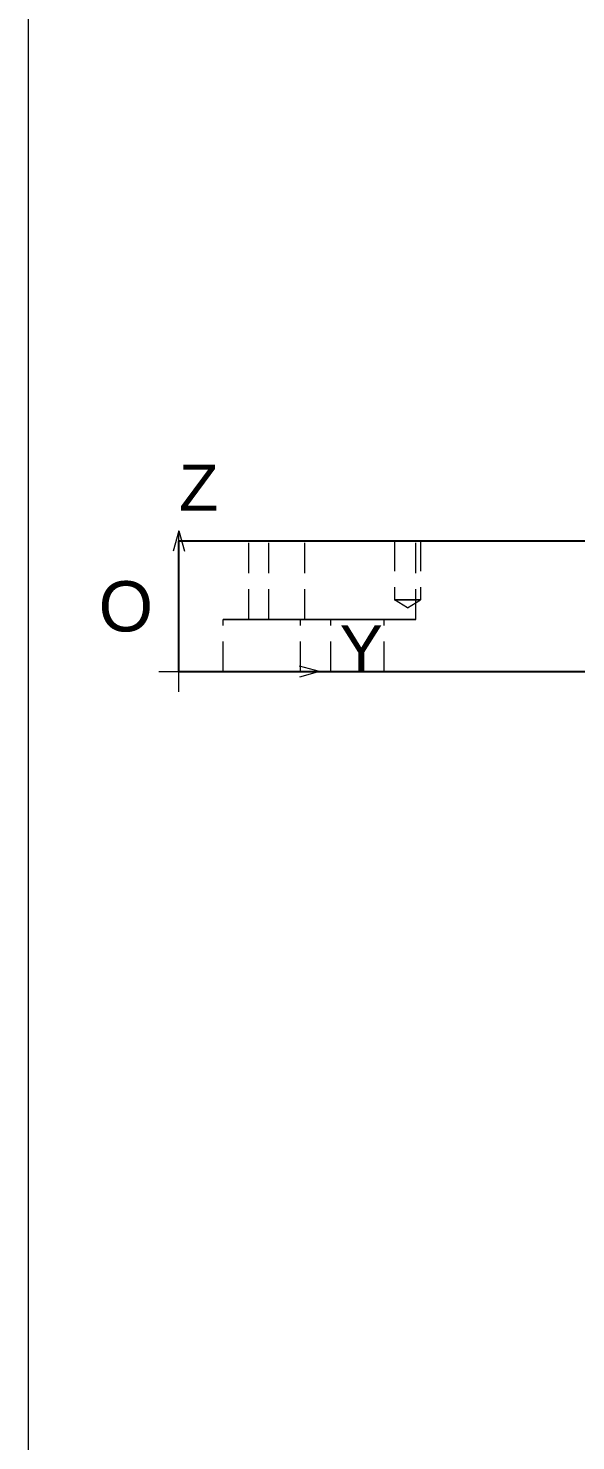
# Paper-space layout '01_三视图' of a CAD drawing. Header units: millimetres. Extents: x 8 to 450, y 8 to 289.
# Drawn here: x 8 to 35.2, y 148.5 to 218.8 of the extents above; entities that cross this region are included whole.
import ezdxf

# ---------------------------------------------------------------- set-up
doc = ezdxf.new("R2010")
doc.units = ezdxf.units.MM
doc.linetypes.add('WP_HIDDEN', pattern=[2.3, 1.5, -0.8])
for name, color, linetype, lineweight in [('ANNOTATIONS', 7, 'CONTINUOUS', 18), ('HIDDEN', 7, 'WP_HIDDEN', 13), ('VISIBLE', 7, 'CONTINUOUS', 25)]:
    doc.layers.add(name, color=color, linetype=linetype, lineweight=lineweight)
doc.styles.add('CJK', font='Arial Unicode.ttf')

psp = doc.layouts.new('01_三视图')

# ---------------------------------------------------------------- linework, layer by layer
at = {"layer": 'ANNOTATIONS'}
for p, q in [((8, 289), (8, 8)), ((15.5, 193.75), (15.22, 192.75)), ((15.5, 186.75), (15.5, 193.75)), ((15.5, 193.75), (15.78, 192.75)), ((15.5, 185.75), (15.5, 187.75)), ((22.5, 186.75), (21.5, 187.03)), ((14.5, 186.75), (16.5, 186.75)), ((15.5, 186.75), (22.5, 186.75)), ((22.5, 186.75), (21.5, 186.47))]:
    psp.add_line(p, q, dxfattribs=at)
at = {"layer": 'HIDDEN'}
for points in [[(21.772, 193.25), (21.737, 193.25), (21.634, 193.25), (21.468, 193.25), (21.246, 193.25), (20.981, 193.25), (20.686, 193.25), (20.375, 193.25), (20.064, 193.25), (19.769, 193.25), (19.504, 193.25), (19.282, 193.25), (19.116, 193.25), (19.013, 193.25), (18.977, 193.25)], [(18.977, 193.25), (18.986, 193.25), (19.013, 193.25), (19.056, 193.25), (19.116, 193.25), (19.192, 193.25), (19.282, 193.25), (19.387, 193.25), (19.504, 193.25), (19.631, 193.25), (19.769, 193.25), (19.913, 193.25), (20.064, 193.25), (20.219, 193.25), (20.375, 193.25)], [(18.977, 189.35), (18.977, 193.25)], [(27.281, 193.25), (27.19, 193.25), (26.919, 193.25), (26.484, 193.25), (25.905, 193.25), (25.211, 193.25), (24.439, 193.25), (23.625, 193.25), (22.811, 193.25), (22.039, 193.25), (21.345, 193.25), (20.766, 193.25), (20.331, 193.25), (20.06, 193.25), (19.969, 193.25)], [(19.969, 193.25), (19.992, 193.25), (20.06, 193.25), (20.174, 193.25), (20.331, 193.25), (20.529, 193.25), (20.766, 193.25), (21.04, 193.25), (21.345, 193.25), (21.68, 193.25), (22.039, 193.25), (22.417, 193.25), (22.811, 193.25), (23.216, 193.25), (23.625, 193.25)], [(19.969, 189.35), (19.969, 193.25)], [(20.375, 193.25), (20.531, 193.25), (20.686, 193.25), (20.837, 193.25), (20.981, 193.25), (21.119, 193.25), (21.246, 193.25), (21.363, 193.25), (21.468, 193.25), (21.558, 193.25), (21.634, 193.25), (21.694, 193.25), (21.737, 193.25), (21.764, 193.25), (21.772, 193.25)], [(21.772, 189.35), (21.772, 193.25)], [(23.625, 193.25), (24.034, 193.25), (24.439, 193.25), (24.833, 193.25), (25.211, 193.25), (25.57, 193.25), (25.905, 193.25), (26.21, 193.25), (26.484, 193.25), (26.721, 193.25), (26.919, 193.25), (27.076, 193.25), (27.19, 193.25), (27.258, 193.25), (27.281, 193.25)], [(27.528, 193.25), (27.512, 193.25), (27.464, 193.25), (27.386, 193.25), (27.282, 193.25), (27.158, 193.25), (27.02, 193.25), (26.875, 193.25), (26.73, 193.25), (26.592, 193.25), (26.468, 193.25), (26.364, 193.25), (26.286, 193.25), (26.238, 193.25), (26.222, 193.25)], [(26.222, 193.25), (26.226, 193.25), (26.238, 193.25), (26.258, 193.25), (26.286, 193.25), (26.322, 193.25), (26.364, 193.25), (26.413, 193.25), (26.468, 193.25), (26.527, 193.25), (26.592, 193.25), (26.659, 193.25), (26.73, 193.25), (26.802, 193.25), (26.875, 193.25)], [(26.222, 193.25), (26.222, 190.325)], [(26.875, 193.25), (26.948, 193.25), (27.02, 193.25), (27.091, 193.25), (27.158, 193.25), (27.223, 193.25), (27.282, 193.25), (27.337, 193.25), (27.386, 193.25), (27.428, 193.25), (27.464, 193.25), (27.492, 193.25), (27.512, 193.25), (27.524, 193.25), (27.528, 193.25)], [(27.281, 189.35), (27.281, 193.25)], [(27.528, 193.25), (27.528, 190.325)], [(27.528, 190.325), (27.512, 190.325), (27.464, 190.325), (27.386, 190.325), (27.282, 190.325), (27.158, 190.325), (27.02, 190.325), (26.875, 190.325), (26.73, 190.325), (26.592, 190.325), (26.468, 190.325), (26.364, 190.325), (26.286, 190.325), (26.238, 190.325), (26.222, 190.325)], [(26.222, 190.325), (26.226, 190.325), (26.238, 190.325), (26.258, 190.325), (26.286, 190.325), (26.322, 190.325), (26.364, 190.325), (26.413, 190.325), (26.468, 190.325), (26.527, 190.325), (26.592, 190.325), (26.659, 190.325), (26.73, 190.325), (26.802, 190.325), (26.875, 190.325)], [(26.875, 189.932), (26.222, 190.325)], [(26.875, 190.325), (26.948, 190.325), (27.02, 190.325), (27.091, 190.325), (27.158, 190.325), (27.223, 190.325), (27.282, 190.325), (27.337, 190.325), (27.386, 190.325), (27.428, 190.325), (27.464, 190.325), (27.492, 190.325), (27.512, 190.325), (27.524, 190.325), (27.528, 190.325)], [(26.875, 189.932), (27.528, 190.325)], [(23.056, 189.35), (22.989, 189.35), (22.791, 189.35), (22.471, 189.35), (22.047, 189.35), (21.538, 189.35), (20.972, 189.35), (20.375, 189.35), (19.778, 189.35), (19.212, 189.35), (18.703, 189.35), (18.279, 189.35), (17.959, 189.35), (17.761, 189.35), (17.694, 189.35)], [(17.694, 189.35), (17.711, 189.35), (17.761, 189.35), (17.844, 189.35), (17.959, 189.35), (18.105, 189.35), (18.279, 189.35), (18.479, 189.35), (18.703, 189.35), (18.948, 189.35), (19.212, 189.35), (19.489, 189.35), (19.778, 189.35), (20.075, 189.35), (20.375, 189.35)], [(17.694, 186.75), (17.694, 189.35)], [(21.772, 189.35), (21.737, 189.35), (21.634, 189.35), (21.468, 189.35), (21.246, 189.35), (20.981, 189.35), (20.686, 189.35), (20.375, 189.35), (20.064, 189.35), (19.769, 189.35), (19.504, 189.35), (19.282, 189.35), (19.116, 189.35), (19.013, 189.35), (18.977, 189.35)], [(18.977, 189.35), (18.986, 189.35), (19.013, 189.35), (19.056, 189.35), (19.116, 189.35), (19.192, 189.35), (19.282, 189.35), (19.387, 189.35), (19.504, 189.35), (19.631, 189.35), (19.769, 189.35), (19.913, 189.35), (20.064, 189.35), (20.219, 189.35), (20.375, 189.35)], [(27.281, 189.35), (27.19, 189.35), (26.919, 189.35), (26.484, 189.35), (25.905, 189.35), (25.211, 189.35), (24.439, 189.35), (23.625, 189.35), (22.811, 189.35), (22.039, 189.35), (21.345, 189.35), (20.766, 189.35), (20.331, 189.35), (20.06, 189.35), (19.969, 189.35)], [(19.969, 189.35), (19.992, 189.35), (20.06, 189.35), (20.174, 189.35), (20.331, 189.35), (20.529, 189.35), (20.766, 189.35), (21.04, 189.35), (21.345, 189.35), (21.68, 189.35), (22.039, 189.35), (22.417, 189.35), (22.811, 189.35), (23.216, 189.35), (23.625, 189.35)], [(20.375, 189.35), (20.531, 189.35), (20.686, 189.35), (20.837, 189.35), (20.981, 189.35), (21.119, 189.35), (21.246, 189.35), (21.363, 189.35), (21.468, 189.35), (21.558, 189.35), (21.634, 189.35), (21.694, 189.35), (21.737, 189.35), (21.764, 189.35), (21.772, 189.35)], [(20.375, 189.35), (20.675, 189.35), (20.972, 189.35), (21.261, 189.35), (21.538, 189.35), (21.802, 189.35), (22.047, 189.35), (22.271, 189.35), (22.471, 189.35), (22.645, 189.35), (22.791, 189.35), (22.906, 189.35), (22.989, 189.35), (23.039, 189.35), (23.056, 189.35)], [(25.705, 189.35), (25.653, 189.35), (25.499, 189.35), (25.251, 189.35), (24.922, 189.35), (24.527, 189.35), (24.088, 189.35), (23.625, 189.35), (23.162, 189.35), (22.723, 189.35), (22.328, 189.35), (21.999, 189.35), (21.751, 189.35), (21.597, 189.35), (21.545, 189.35)], [(21.545, 189.35), (21.558, 189.35), (21.597, 189.35), (21.662, 189.35), (21.751, 189.35), (21.864, 189.35), (21.999, 189.35), (22.154, 189.35), (22.328, 189.35), (22.518, 189.35), (22.723, 189.35), (22.938, 189.35), (23.162, 189.35), (23.392, 189.35), (23.625, 189.35)], [(21.545, 186.75), (21.545, 189.35)], [(23.056, 186.75), (23.056, 189.35)], [(23.625, 189.35), (24.034, 189.35), (24.439, 189.35), (24.833, 189.35), (25.211, 189.35), (25.57, 189.35), (25.905, 189.35), (26.21, 189.35), (26.484, 189.35), (26.721, 189.35), (26.919, 189.35), (27.076, 189.35), (27.19, 189.35), (27.258, 189.35), (27.281, 189.35)], [(23.625, 189.35), (23.858, 189.35), (24.088, 189.35), (24.312, 189.35), (24.527, 189.35), (24.732, 189.35), (24.922, 189.35), (25.096, 189.35), (25.251, 189.35), (25.386, 189.35), (25.499, 189.35), (25.588, 189.35), (25.653, 189.35), (25.692, 189.35), (25.705, 189.35)], [(25.705, 186.75), (25.705, 189.35)], [(23.056, 186.75), (22.989, 186.75), (22.791, 186.75), (22.471, 186.75), (22.047, 186.75), (21.538, 186.75), (20.972, 186.75), (20.375, 186.75), (19.778, 186.75), (19.212, 186.75), (18.703, 186.75), (18.279, 186.75), (17.959, 186.75), (17.761, 186.75), (17.694, 186.75)], [(17.694, 186.75), (17.711, 186.75), (17.761, 186.75), (17.844, 186.75), (17.959, 186.75), (18.105, 186.75), (18.279, 186.75), (18.479, 186.75), (18.703, 186.75), (18.948, 186.75), (19.212, 186.75), (19.489, 186.75), (19.778, 186.75), (20.075, 186.75), (20.375, 186.75)], [(20.375, 186.75), (20.675, 186.75), (20.972, 186.75), (21.261, 186.75), (21.538, 186.75), (21.802, 186.75), (22.047, 186.75), (22.271, 186.75), (22.471, 186.75), (22.645, 186.75), (22.791, 186.75), (22.906, 186.75), (22.989, 186.75), (23.039, 186.75), (23.056, 186.75)], [(25.705, 186.75), (25.653, 186.75), (25.499, 186.75), (25.251, 186.75), (24.922, 186.75), (24.527, 186.75), (24.088, 186.75), (23.625, 186.75), (23.162, 186.75), (22.723, 186.75), (22.328, 186.75), (21.999, 186.75), (21.751, 186.75), (21.597, 186.75), (21.545, 186.75)], [(21.545, 186.75), (21.558, 186.75), (21.597, 186.75), (21.662, 186.75), (21.751, 186.75), (21.864, 186.75), (21.999, 186.75), (22.154, 186.75), (22.328, 186.75), (22.518, 186.75), (22.723, 186.75), (22.938, 186.75), (23.162, 186.75), (23.392, 186.75), (23.625, 186.75)], [(23.625, 186.75), (23.858, 186.75), (24.088, 186.75), (24.312, 186.75), (24.527, 186.75), (24.732, 186.75), (24.922, 186.75), (25.096, 186.75), (25.251, 186.75), (25.386, 186.75), (25.499, 186.75), (25.588, 186.75), (25.653, 186.75), (25.692, 186.75), (25.705, 186.75)]]:
    psp.add_lwpolyline(points, dxfattribs=at)
at = {"layer": 'VISIBLE'}
for points in [[(15.5, 186.75), (15.5, 193.25)], [(15.5, 193.25), (80.5, 193.25)], [(15.5, 186.75), (80.5, 186.75)]]:
    psp.add_lwpolyline(points, dxfattribs=at)

# ---------------------------------------------------------------- texts
at = {"layer": 'ANNOTATIONS', "style": 'CJK'}
for s, height, p in [('Z', 2.3, (15.5, 194.75)), ('O', 2.5, (11.5, 188.75)), ('Y', 2.3, (23.5, 186.75))]:
    psp.add_text(s, height=height, dxfattribs=at).set_placement(p)

doc.saveas('drawing.dxf')
